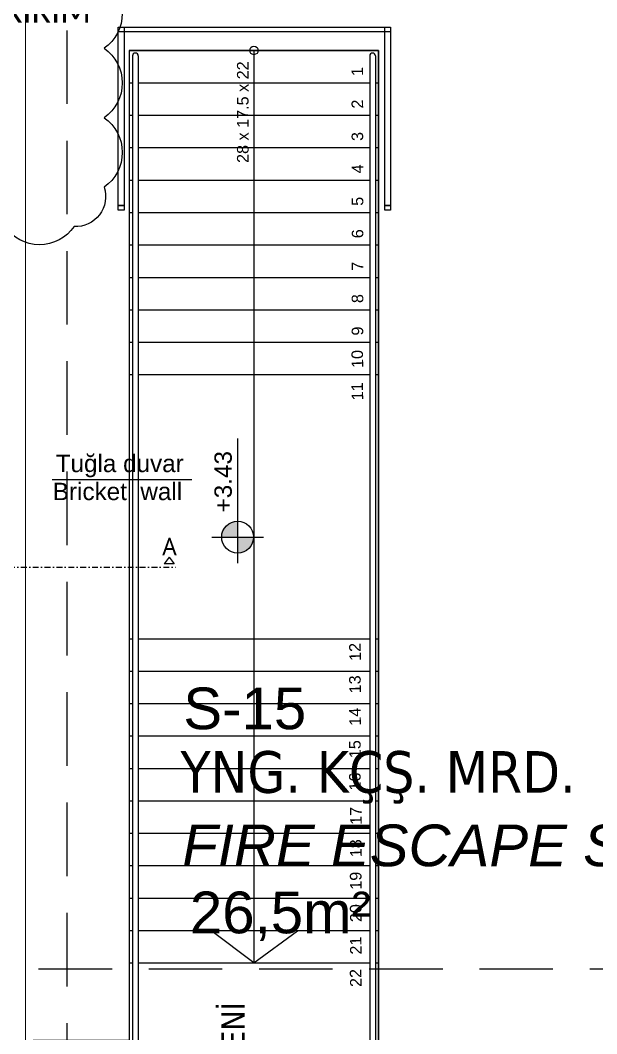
# Model space of a CAD drawing. Header units: millimetres. Extents: x -24 to 530668, y -246875 to -2983.
# Drawn here: x 261420 to 261918, y -106798 to -105923 of the extents above; entities that cross this region are included whole.
import ezdxf

# ---------------------------------------------------------------- set-up
doc = ezdxf.new("R2010")
doc.units = ezdxf.units.MM
doc.linetypes.add('DASHDOTX2', pattern=[50.8, 25.4, -12.7, 0, -12.7])
doc.linetypes.add('DASHED2', pattern=[9.525, 6.35, -3.175])
doc.layers.add('a_calculation_brut room areas', color=92, linetype='Continuous', plot=False)
for name, color, linetype in [('a_circulation_stair_plan', 1, 'Continuous'), ('a_door_fire escape_plan', 2, 'Continuous'), ('a_grid_label_1_1', 9, 'Continuous'), ('a_level_plan_1_1', 7, 'Continuous'), ('a_level_plan_1_100', 7, 'Continuous'), ('a_text_1_1000_english', 7, 'Continuous'), ('a_text_1_100_turkish', 7, 'Continuous'), ('a_text_1_500_english', 7, 'Continuous'), ('a_text_1_500_turkish', 7, 'Continuous'), ('XM_GRID_OO$0$XM_GRID_OO$0$a_text_1_200_turkish', 7, 'Continuous'), ('yazı', 11, 'Continuous')]:
    doc.layers.add(name, color=color, linetype=linetype)
for name, color, linetype, lineweight in [('t_kesitçizgisi', 7, 'DASHDOTX2', 30), ('t_tarama', 253, 'Continuous', 5), ('t_yazı', 23, 'Continuous', 25)]:
    doc.layers.add(name, color=color, linetype=linetype, lineweight=lineweight)
doc.styles.get("Standard").update_dxf_attribs({"font": 'times.ttf', "height": 12})
doc.styles.add('style1', font='arial.ttf', dxfattribs={"height": 20})
doc.styles.add('txt_tur_1', font='arial.ttf', dxfattribs={"height": 1.5})
doc.styles.add('txt_tur_100', font='arial.ttf', dxfattribs={"height": 150})
doc.styles.add('türkçe', font='arial.ttf')
doc.styles.add('Ölçü50', font='calibri.ttf', dxfattribs={"width": 0.7})

# ---------------------------------------------------------------- blocks, each defined once
blk = doc.blocks.new('a_level_plan')
at = {"layer": 'a_level_plan_1_1'}
h = blk.add_hatch(color=256, dxfattribs=at)
h.paths.add_polyline_path([(1.379, 0, 0.414214), (0, 1.379), (0, 0)])
h.paths.add_polyline_path([(-1.379, 0, 0.414214), (0, -1.379), (0, 0)])
for p, q in [((0, 2.242), (0, -2.242)), ((8.516, 0), (-2.242, 0))]:
    blk.add_line(p, q, dxfattribs=at)
blk.add_circle((0, 0), 1.379, dxfattribs=at)
at = {"layer": 'a_level_plan_1_1', "style": 'txt_tur_1'}
for p in [(2.131, 0.505), (2.131, -1.783)]:
    blk.add_attdef('±0.00', p, '', height=1.5, dxfattribs=at)

msp = doc.modelspace()

# ---------------------------------------------------------------- linework, layer by layer
at = {"layer": 'a_calculation_brut room areas', "elevation": -0.002}
msp.add_lwpolyline([(261431.25, -107018.08), (261514.551, -107018.08, 0.9720894), (261729.486, -107017.155), (261729.486, -105949.091), (261514.141, -105949.091), (261514.141, -106804.08), (261431.25, -106804.08)], format="xyb", close=True, dxfattribs=at)
at = {"layer": 'a_circulation_stair_plan'}
for p, q in [((261514.141, -105949.091, -17818.274), (261514.141, -106804.08, -17966.192)), ((261729.486, -105949.091, -17820.569), (261729.486, -107017.962, -17967.187)), ((261516.984, -105953.934, -17817.119), (261516.984, -106806.08, -17966.192)), ((261521.984, -105953.936, -17817.119), (261521.984, -106811.08, -17966.192)), ((261721.984, -105953.936, -17752.673), (261721.984, -107018.456, -17900.322)), ((261726.984, -105953.934, -17752.673), (261727.064, -107018.39, -17901.574))]:
    msp.add_line(p, q, dxfattribs=at)
at = {"layer": 'a_circulation_stair_plan', "ltscale": 0.2}
for p, q in [((261514.141, -105949.091, -17620.766), (261729.486, -105949.091, -17556.319)), ((261621.814, -105949.091, -17588.543), (261622.001, -106737.091, -17965.556)), ((261514.141, -105977.091, -17685.405), (261516.984, -105977.091, -17684.554)), ((261521.984, -105977.091, -17683.058), (261721.984, -105977.091, -17623.203)), ((261726.989, -105977.091, -17621.705), (261729.486, -105977.091, -17620.958)), ((261514.141, -106005.091, -17750.043), (261516.984, -106005.091, -17749.193)), ((261521.984, -106005.091, -17747.696), (261721.984, -106005.091, -17687.842)), ((261726.991, -106005.091, -17686.343), (261729.486, -106005.091, -17685.597)), ((261514.141, -106033.091, -17814.682), (261516.984, -106033.091, -17813.831)), ((261521.984, -106033.091, -17812.335), (261721.984, -106033.091, -17752.48)), ((261726.993, -106033.091, -17750.981), (261729.486, -106033.091, -17750.235)), ((261514.141, -106061.091, -17814.629), (261516.984, -106061.091, -17814.663)), ((261521.984, -106061.091, -17814.723), (261721.984, -106061.091, -17817.119)), ((261726.995, -106061.091, -17817.179), (261729.486, -106061.091, -17817.209)), ((261514.141, -106089.091, -17814.631), (261516.984, -106089.091, -17814.665)), ((261521.984, -106089.091, -17814.724), (261721.984, -106089.091, -17817.119)), ((261726.997, -106089.091, -17817.179), (261729.486, -106089.091, -17817.209)), ((261514.141, -106117.091, -17814.632), (261516.984, -106117.091, -17814.666)), ((261521.984, -106117.091, -17814.726), (261721.984, -106117.091, -17817.119)), ((261726.999, -106117.091, -17817.179), (261729.486, -106117.091, -17817.209)), ((261514.141, -106145.091, -17814.634), (261516.984, -106145.091, -17814.668)), ((261521.984, -106145.091, -17814.728), (261721.984, -106145.091, -17817.119)), ((261727.001, -106145.091, -17817.179), (261729.486, -106145.091, -17817.209)), ((261514.141, -106173.091, -17814.636), (261516.984, -106173.091, -17814.67)), ((261521.984, -106173.091, -17814.73), (261721.984, -106173.091, -17817.119)), ((261727.003, -106173.091, -17817.179), (261729.486, -106173.091, -17817.209)), ((261514.141, -106201.091, -17814.638), (261516.984, -106201.091, -17814.672)), ((261521.984, -106201.091, -17814.732), (261721.984, -106201.091, -17817.119)), ((261727.005, -106201.091, -17817.179), (261729.486, -106201.091, -17817.209)), ((261514.141, -106229.091, -17814.64), (261516.984, -106229.091, -17814.674)), ((261521.984, -106229.091, -17814.734), (261721.984, -106229.091, -17817.119)), ((261727.007, -106229.091, -17817.179), (261729.486, -106229.091, -17817.209)), ((261514.158, -106457.091, -17966.167), (261516.984, -106457.091, -17966.2)), ((261521.984, -106457.091, -17966.259), (261721.984, -106457.091, -17968.63)), ((261727.023, -106457.091, -17968.689), (261729.486, -106457.091, -17968.719)), ((261514.158, -106485.091, -17966.167), (261516.984, -106485.091, -17966.2)), ((261521.984, -106485.091, -17966.259), (261721.984, -106485.091, -17968.63)), ((261727.025, -106485.091, -17968.689), (261729.486, -106485.091, -17968.719)), ((261514.158, -106513.091, -17966.167), (261516.984, -106513.091, -17966.2)), ((261521.984, -106513.091, -17966.26), (261721.984, -106513.091, -17968.63)), ((261727.027, -106513.091, -17968.69), (261729.486, -106513.091, -17968.719)), ((261514.158, -106541.091, -17966.167), (261516.984, -106541.091, -17966.2)), ((261521.984, -106541.091, -17966.26), (261721.984, -106541.091, -17968.63)), ((261727.029, -106541.091, -17968.69), (261729.486, -106541.091, -17968.719)), ((261514.167, -106569.091, -17966.17), (261516.984, -106569.091, -17966.204)), ((261521.984, -106569.091, -17966.263), (261721.984, -106569.091, -17968.63)), ((261727.031, -106569.091, -17968.69), (261729.486, -106569.091, -17968.719)), ((261514.176, -106597.091, -17966.174), (261516.984, -106597.091, -17966.207)), ((261521.984, -106597.091, -17966.266), (261721.984, -106597.091, -17968.63)), ((261727.033, -106597.091, -17968.69), (261729.486, -106597.091, -17968.719)), ((261514.141, -106625.091, -17966.17), (261516.984, -106625.091, -17966.204)), ((261521.984, -106625.091, -17966.263), (261721.984, -106625.091, -17968.63)), ((261727.035, -106625.091, -17968.69), (261729.486, -106625.091, -17968.719)), ((261514.26, -106653.091, -17966.192), (261516.984, -106653.091, -17965.376)), ((261521.984, -106653.091, -17963.879), (261721.984, -106653.091, -17903.992)), ((261727.038, -106653.091, -17902.478), (261729.486, -106653.091, -17901.745)), ((261514.249, -106681.091, -17966.192), (261516.984, -106681.091, -17966.224)), ((261521.984, -106681.091, -17966.283), (261721.984, -106681.091, -17968.631)), ((261727.04, -106681.091, -17968.69), (261729.486, -106681.091, -17968.719)), ((261514.141, -106709.091, -17966.176), (261516.984, -106709.091, -17966.209)), ((261521.984, -106709.091, -17966.269), (261721.984, -106709.091, -17968.63)), ((261621.815, -106737.091, -17981.352), (261584.572, -106709.076, -17981.352)), ((261621.815, -106737.091, -17981.352), (261659.572, -106709.391, -17998.303)), ((261727.042, -106709.091, -17968.69), (261729.486, -106709.091, -17968.719)), ((261514.141, -106737.091, -17966.178), (261516.984, -106737.091, -17966.211)), ((261521.984, -106737.091, -17966.27), (261721.984, -106737.091, -17968.63)), ((261727.044, -106737.091, -17968.69), (261729.486, -106737.091, -17968.719))]:
    msp.add_line(p, q, dxfattribs=at)
at = {"layer": 'a_circulation_stair_plan'}
msp.add_circle((261621.984, -105949.091, -17588.492), 3.704, dxfattribs=at)
for centre in [(261519.484, -105953.935, -17817.119), (261724.484, -105953.933, -17752.673)]:
    msp.add_arc(centre, 2.5, 0, 179.976188, dxfattribs=at)
at = {"layer": 'a_door_fire escape_plan', "extrusion": (-0.012274, 6.86083e-16, 0.999925)}
msp.add_line((261740.072, -105933.092, -17604.014), (261504.762, -105933.092, -17606.902), dxfattribs=at)
at = {"layer": 'a_door_fire escape_plan', "extrusion": (-0.012274, 6.86083e-16, 0.999925), "elevation": -20815.393}
for points in [[(261268.948, -105929.092), (261273.948, -105929.092)], [(261273.948, -105929.092), (261273.948, -106087.092), (261268.948, -106087.092), (261268.948, -105929.092)], [(261499.275, -105929.092), (261504.275, -105929.092)], [(261504.275, -105929.092), (261504.275, -106087.092), (261499.275, -106087.092), (261499.275, -105929.092)], [(261268.948, -106083.092), (261273.948, -106083.092)], [(261499.275, -106083.092), (261504.275, -106083.092)]]:
    msp.add_lwpolyline(points, dxfattribs=at)
at = {"layer": 'a_door_fire escape_plan', "extrusion": (-0.012274, 1.76617e-15, 0.999925), "elevation": -20815.393}
msp.add_lwpolyline([(261273.948, -105929.092), (261499.275, -105929.092)], dxfattribs=at)
at = {"layer": 'a_door_fire escape_plan'}
for points, elevation in [([(261509.762, -106083.092), (261504.762, -106083.092)], -17606.841), ([(261740.072, -106083.092), (261735.072, -106083.092)], -17604.014)]:
    msp.add_lwpolyline(points, dxfattribs=dict(at, elevation=elevation))
at = {"layer": 'a_grid_label_1_1', "linetype": 'DASHED2', "ltscale": 10}
for p, q in [((261460.527, -108567.091, -17966.192), (261460.527, -105304.828, -17966.192)), ((258864.135, -106742.091, -17966.192), (262131.929, -106742.091, -17966.192))]:
    msp.add_line(p, q, dxfattribs=at)
at = {"layer": 't_kesitçizgisi'}
for p, q in [((261548.684, -106386.702), (261544.458, -106392.334)), ((261548.684, -106386.702), (261552.91, -106392.334)), ((261552.91, -106392.334), (261544.458, -106392.334))]:
    msp.add_line(p, q, dxfattribs=at)
at = {"layer": 't_kesitçizgisi', "ltscale": 0.2, "elevation": 0}
msp.add_lwpolyline([(260743.391, -106269.571), (260743.391, -106395.42), (261554.033, -106395.42)], dxfattribs=at)
at = {"layer": 't_tarama', "elevation": -17966.834}
msp.add_lwpolyline([(261424.477, -108546.541), (261424.477, -105903.937)], dxfattribs=at)
at = {"layer": 'XM_GRID_OO$0$XM_GRID_OO$0$a_text_1_200_turkish'}
msp.add_line((261447.657, -106319.541, -17966.192), (261568.213, -106319.541, -17966.192), dxfattribs=at)
at = {"layer": 'yazı'}
msp.add_lwpolyline([(261105.895, -105853.928, -0.5205671), (261165.895, -105853.928, -0.5205671), (261225.895, -105853.928, -0.5205671), (261285.895, -105853.928, -0.5205671), (261345.895, -105853.928, -0.5205671), (261405.895, -105853.928, -0.5205671), (261465.895, -105853.928, -0.5205671), (261492.586, -105887.237, -0.5205671), (261492.586, -105947.237, -0.5205671), (261492.586, -106007.237, -0.5205671), (261492.586, -106067.237, -0.5205671), (261466.594, -106101.245, -0.5205671), (261406.594, -106101.245, -0.5205671), (261346.594, -106101.245, -0.5205671), (261286.594, -106101.245, -0.5205671), (261226.594, -106101.245, -0.5205671), (261166.594, -106101.245, -0.5205671), (261106.594, -106101.245, -0.5205671), (261105.895, -106041.944, -0.5205671), (261105.895, -105981.944, -0.5205671), (261105.895, -105921.944, -0.5205671)], format="xyb", close=True, dxfattribs=at)

# ---------------------------------------------------------------- block references
at = {"layer": 'a_level_plan_1_100'}
ref = msp.add_blockref('a_level_plan', (261607.863, -106369.391, -17966.192), dxfattribs=dict(at, xscale=10, yscale=10, zscale=10, rotation=90))
ref.add_attrib('±0.00', '+3.43', (261602.816, -106348.082, -17966.192), dxfattribs={"layer": 'a_level_plan_1_1', "height": 15, "rotation": 90, "style": 'txt_tur_1'})

# ---------------------------------------------------------------- texts
at = {"layer": 'a_text_1_1000_english', "color": 3, "insert": (261141.538, -105871.94), "char_height": 20, "width": 377.99207, "attachment_point": 1}
msp.add_mtext('{\\fCalibri|b0|i0|c162|p34;SOĞUK HAVA DEPOSUNUN DETAYLARINI GENEL KIRIM SÖKÜMDEN SONRA UYGULAMA FİRMASI TARAFINDAN BİLDİRİLMELİDİR}', dxfattribs=at)
at = {"layer": 'a_text_1_100_turkish'}
for s, rotation, style, p in [('28 x 17.5 x 22', 90, 'txt_tur_100', (261617.311, -106046.31, -17717.816)), ('1', 91.252769, 'style1', (261716.362, -105971.228, -17966.192)), ('2', 91.252769, 'style1', (261716.393, -105999.228, -17966.192)), ('3', 91.252769, 'style1', (261716.425, -106027.228, -17966.192)), ('4', 91.252769, 'style1', (261716.516, -106055.228, -17966.192)), ('5', 91.252769, 'style1', (261716.547, -106083.228, -17966.192)), ('6', 91.252769, 'style1', (261716.578, -106111.228, -17966.192)), ('7', 91.252769, 'style1', (261716.55, -106139.228, -17966.192)), ('8', 91.252769, 'style1', (261716.522, -106167.228, -17966.192)), ('9', 91.252769, 'style1', (261716.494, -106195.228, -17966.192)), ('10', 91.252769, 'style1', (261716.465, -106223.228, -17966.192)), ('11', 91.252769, 'style1', (261716.437, -106251.228, -17966.192)), ('12', 91.252769, 'style1', (261714.501, -106476.179, -17989.367)), ('13', 91.252769, 'style1', (261714.473, -106504.179, -17989.367)), ('14', 91.252769, 'style1', (261714.445, -106532.179, -17989.367)), ('15', 91.252769, 'style1', (261714.417, -106560.179, -17989.367)), ('16', 91.252769, 'style1', (261714.414, -106588.179, -17989.362)), ('17', 91.252769, 'style1', (261715.211, -106617.76, -17966.192)), ('18', 91.252769, 'style1', (261715.183, -106645.76, -17966.192)), ('19', 91.252769, 'style1', (261715.154, -106673.76, -17966.192)), ('20', 91.252769, 'style1', (261715.126, -106701.76, -17966.192)), ('21', 91.252769, 'style1', (261715.098, -106729.76, -17966.192)), ('22', 91.252769, 'style1', (261715.07, -106757.76, -17966.192))]:
    msp.add_text(s, height=10, rotation=rotation, dxfattribs=dict(at, style=style)).set_placement(p)
at = {"layer": 'a_text_1_100_turkish', "ltscale": 0.5, "char_height": 15, "width": 566.98811, "attachment_point": 3, "rotation": 0.012865, "style": 'txt_tur_100'}
for s, insert in [('Tu{\\fArial|b0|i0|c162|p34;ğla} duvar', (261561.3, -106298.244, -17966.192)), ('Bricket  wall', (261559.914, -106322.427, -17966.192))]:
    msp.add_mtext(s, dxfattribs=dict(at, insert=insert))
at = {"layer": 'a_text_1_100_turkish', "insert": (261593.915, -107079.608, -17966.192), "char_height": 20, "width": 672.52035, "attachment_point": 1, "rotation": 90}
msp.add_mtext('{\\fTahoma|b0|i0|c162|p34;YANGIN KAÇIŞ MERDİVENİ}', dxfattribs=at)
at = {"layer": 'a_text_1_500_english', "insert": (261559.938, -106617.57, -10779.715), "char_height": 36, "width": 1839.87842, "attachment_point": 1, "style": 'türkçe'}
msp.add_mtext('{\\fArial|b0|i1|c162|p34;FIRE ESCAPE STAIR}', dxfattribs=at)
at = {"layer": 'a_text_1_500_turkish', "style": 'türkçe'}
for s, p in [('S-15', (261560.925, -106535.274, -10779.715)), ('26,5m²', (261566.592, -106711.487, -10779.715))]:
    msp.add_text(s, height=36, dxfattribs=at).set_placement(p)
at = {"layer": 'a_text_1_500_turkish', "insert": (261558.565, -106554.178, -10779.715), "char_height": 36, "width": 1839.87842, "attachment_point": 1, "style": 'türkçe'}
msp.add_mtext('{\\fTahoma|b0|i0|c162|p34;YNG. KÇŞ. MRD.}', dxfattribs=at)
at = {"layer": 't_yazı', "color": 1, "insert": (261555.218, -106385.071, 0), "char_height": 15, "width": 84.41262, "attachment_point": 9, "style": 'Ölçü50'}
msp.add_mtext('{\\fLucida Sans Unicode|b0|i0|c162|p34;\\W1;A}', dxfattribs=at)

doc.saveas('drawing.dxf')
